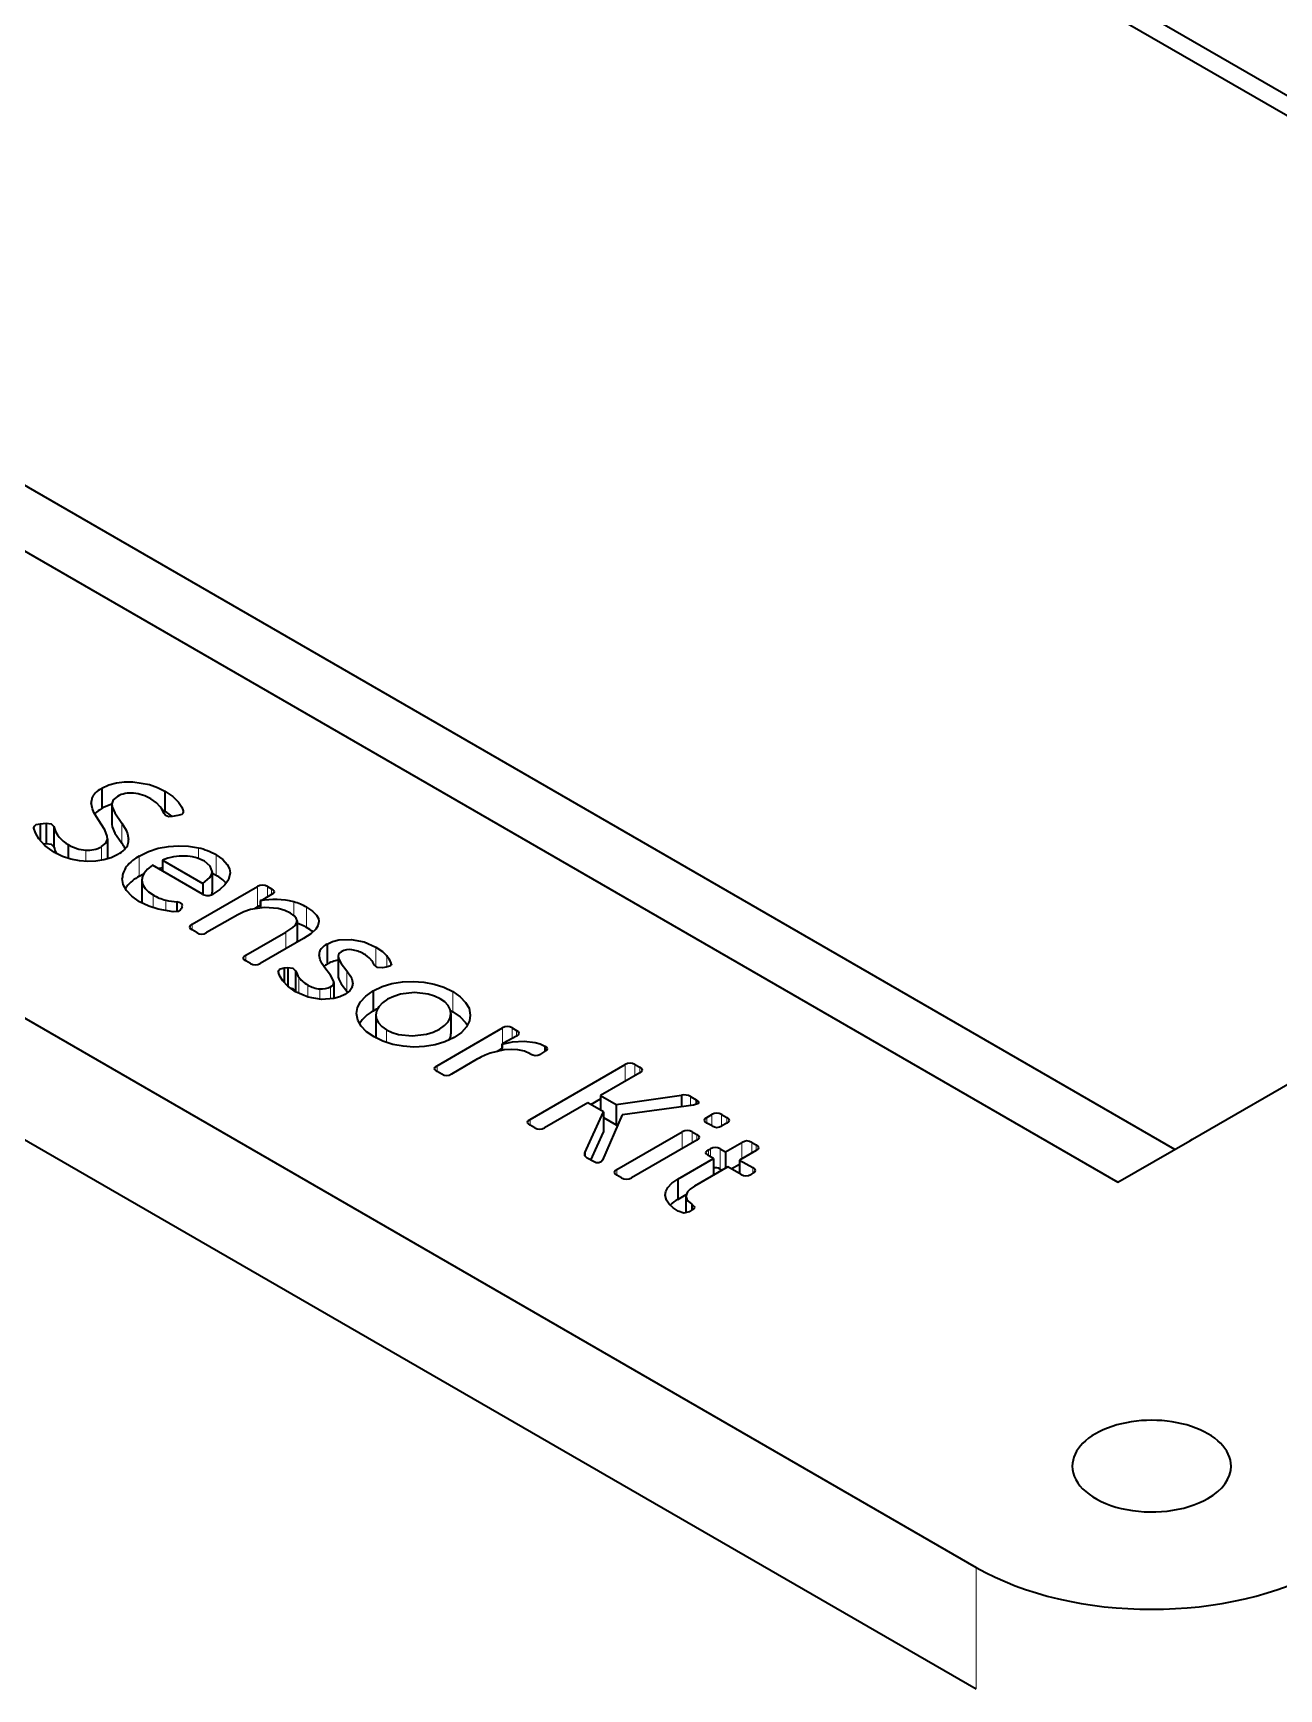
# Model space of a CAD drawing. Extents: x 46 to 852, y -144 to 729.
# Drawn here: x 618.19 to 643.3, y 589.55 to 622.92 of the extents above; entities that cross this region are included whole.
import ezdxf

# ---------------------------------------------------------------- set-up
doc = ezdxf.new("R2010")
doc.units = 0

msp = doc.modelspace()

# ---------------------------------------------------------------- linework, layer by layer
at = {"color": 7, "lineweight": 35}
for p, q in [((660.731, 611.695), (624.835, 632.419)), ((660.377, 611.491), (624.835, 632.011)), ((641.203, 600.421), (605.662, 620.941)), ((604.161, 620.484), (640.057, 599.759)), ((590.702, 618.841), (637.201, 591.995)), ((590.702, 616.391), (637.201, 589.545)), ((641.557, 600.625), (660.731, 611.695))]:
    msp.add_line(p, q, dxfattribs=at)
at = {"color": 7, "lineweight": 13, "ltscale": 0.004723}
msp.add_line((619.377, 607.5), (619.377, 607.311), dxfattribs=at)
at = {"color": 7, "lineweight": 35, "ltscale": 0.010205}
for p, q in [((619.575, 607.7), (619.575, 607.292)), ((619.689, 606.68), (619.689, 606.272)), ((620.383, 605.847), (620.383, 605.439)), ((625.099, 603.127), (625.099, 602.719))]:
    msp.add_line(p, q, dxfattribs=at)
at = {"color": 7, "lineweight": 35, "ltscale": 0.010207}
for p, q in [((620.847, 607.643), (620.847, 607.235)), ((619.778, 607.388), (619.778, 606.98)), ((618.455, 606.996), (618.455, 606.587)), ((618.608, 606.928), (618.608, 606.52)), ((621.801, 606.016), (621.801, 605.608)), ((623.511, 605.027), (623.511, 604.618)), ((624.116, 604.56), (624.116, 604.152)), ((624.336, 604.315), (624.336, 603.907)), ((623.481, 604.018), (623.481, 603.609)), ((625.044, 603.617), (625.044, 603.208)), ((626.612, 603.159), (626.612, 602.751)), ((629.689, 601.177), (629.689, 600.768)), ((629.944, 601.323), (629.944, 600.915)), ((631.186, 599.822), (631.186, 599.413))]:
    msp.add_line(p, q, dxfattribs=at)
at = {"color": 7, "lineweight": 13, "ltscale": 0.010207}
for p, q in [((619.778, 607.386), (619.778, 606.978)), ((621.88, 606.356), (621.88, 605.948)), ((622.715, 605.718), (622.715, 605.31)), ((623.703, 605.304), (623.703, 604.895)), ((624.337, 604.299), (624.337, 603.891)), ((624.516, 604.018), (624.516, 603.61)), ((626.648, 603.603), (626.648, 603.195)), ((632.039, 600.432), (632.039, 600.023))]:
    msp.add_line(p, q, dxfattribs=at)
at = {"color": 7, "lineweight": 35, "ltscale": 0.00149}
msp.add_line((620.795, 607.264), (620.847, 607.235), dxfattribs=at)
at = {"color": 7, "lineweight": 35, "ltscale": 0.000492698}
msp.add_line((621.215, 607.244), (621.218, 607.225), dxfattribs=at)
at = {"color": 7, "lineweight": 35, "ltscale": 0.000924683}
msp.add_line((621.215, 607.244), (621.215, 607.207), dxfattribs=at)
at = {"color": 7, "lineweight": 35, "ltscale": 0.000152657}
msp.add_line((618.207, 606.897), (618.207, 606.903), dxfattribs=at)
at = {"color": 7, "lineweight": 35, "ltscale": 0.003078}
msp.add_line((618.333, 606.983), (618.455, 606.996), dxfattribs=at)
at = {"color": 7, "lineweight": 35, "ltscale": 0.008472}
msp.add_line((618.333, 606.983), (618.333, 606.644), dxfattribs=at)
at = {"color": 7, "lineweight": 13, "ltscale": 0.010205}
for p, q in [((619.977, 607), (619.977, 606.592)), ((619.689, 606.677), (619.689, 606.269)), ((620.329, 606.335), (620.329, 605.927))]:
    msp.add_line(p, q, dxfattribs=at)
at = {"color": 7, "lineweight": 35, "ltscale": 0.002956}
msp.add_line((621.11, 607.149), (620.994, 607.13), dxfattribs=at)
at = {"color": 7, "lineweight": 35, "ltscale": 0.001651}
msp.add_line((618.39, 606.581), (618.455, 606.587), dxfattribs=at)
at = {"color": 7, "lineweight": 35, "ltscale": 0.006973}
msp.add_line((618.898, 606.563), (618.898, 606.284), dxfattribs=at)
at = {"color": 7, "lineweight": 13, "ltscale": 0.00696}
msp.add_line((619.572, 606.524), (619.572, 606.245), dxfattribs=at)
at = {"color": 7, "lineweight": 13, "ltscale": 0.005299}
msp.add_line((621.522, 606.497), (621.522, 606.285), dxfattribs=at)
at = {"color": 7, "lineweight": 13, "ltscale": 0.005797}
msp.add_line((619.252, 606.455), (619.252, 606.223), dxfattribs=at)
at = {"color": 7, "lineweight": 35, "ltscale": 0.023418}
msp.add_line((620.799, 606.25), (621.611, 605.782), dxfattribs=at)
at = {"color": 7, "lineweight": 35, "ltscale": 0.005528}
msp.add_line((620.799, 606.25), (620.799, 606.029), dxfattribs=at)
at = {"color": 7, "lineweight": 35, "ltscale": 0.002484}
msp.add_line((620.329, 605.927), (620.417, 605.974), dxfattribs=at)
at = {"color": 7, "lineweight": 35, "ltscale": 0.029212}
msp.add_line((621.608, 605.563), (620.596, 606.147), dxfattribs=at)
at = {"color": 7, "lineweight": 35, "ltscale": 0.00228}
msp.add_line((620.711, 606.081), (620.8, 606.101), dxfattribs=at)
at = {"color": 7, "lineweight": 35, "ltscale": 0.000135838}
msp.add_line((621.801, 606.016), (621.801, 606.022), dxfattribs=at)
at = {"color": 7, "lineweight": 35, "ltscale": 0.002238}
msp.add_line((621.801, 605.99), (621.88, 605.948), dxfattribs=at)
at = {"color": 7, "lineweight": 35, "ltscale": 0.001154}
msp.add_line((620.049, 605.674), (620.075, 605.713), dxfattribs=at)
at = {"color": 7, "lineweight": 13, "ltscale": 0.006323}
msp.add_line((620.608, 605.549), (620.608, 605.296), dxfattribs=at)
at = {"color": 7, "lineweight": 35, "ltscale": 0.038018}
msp.add_line((621.398, 604.958), (622.715, 605.718), dxfattribs=at)
at = {"color": 7, "lineweight": 35, "ltscale": 0.005525}
msp.add_line((621.611, 605.782), (621.611, 605.561), dxfattribs=at)
at = {"color": 7, "lineweight": 35, "ltscale": 0.003888}
msp.add_line((622.996, 605.556), (622.861, 605.478), dxfattribs=at)
at = {"color": 7, "lineweight": 35, "ltscale": 0.002419}
for p, q in [((622.913, 605.718), (622.996, 605.67)), ((627.849, 602.868), (627.933, 602.82)), ((628.501, 602.391), (628.417, 602.343))]:
    msp.add_line(p, q, dxfattribs=at)
at = {"color": 7, "lineweight": 13, "ltscale": 0.005267}
for p, q in [((622.913, 605.718), (622.913, 605.508)), ((627.849, 602.868), (627.849, 602.658))]:
    msp.add_line(p, q, dxfattribs=at)
at = {"color": 7, "lineweight": 13, "ltscale": 0.002849}
for p, q in [((622.996, 605.67), (622.996, 605.556)), ((631.567, 600.722), (631.567, 600.608)), ((632.764, 600.511), (632.764, 600.397))]:
    msp.add_line(p, q, dxfattribs=at)
at = {"color": 7, "lineweight": 13, "ltscale": 0.005363}
msp.add_line((620.867, 605.446), (620.867, 605.232), dxfattribs=at)
at = {"color": 7, "lineweight": 35, "ltscale": 0.004929}
msp.add_line((621.09, 605.409), (621.09, 605.212), dxfattribs=at)
at = {"color": 7, "lineweight": 35, "ltscale": 0.001127}
msp.add_line((621.192, 605.312), (621.173, 605.271), dxfattribs=at)
at = {"color": 7, "lineweight": 35, "ltscale": 0.018058}
msp.add_line((622.314, 605.152), (621.688, 604.79), dxfattribs=at)
at = {"color": 7, "lineweight": 35, "ltscale": 0.001656}
msp.add_line((622.657, 605.277), (622.715, 605.31), dxfattribs=at)
at = {"color": 7, "lineweight": 35, "ltscale": 0.000829677}
msp.add_line((622.796, 605.447), (622.766, 605.433), dxfattribs=at)
at = {"color": 7, "lineweight": 35, "ltscale": 0.000176396}
for p, q in [((622.766, 605.433), (622.772, 605.43)), ((627.636, 602.545), (627.642, 602.542)), ((630.073, 601.118), (630.067, 601.114))]:
    msp.add_line(p, q, dxfattribs=at)
at = {"color": 7, "lineweight": 35, "ltscale": 0.003502}
msp.add_line((622.766, 605.433), (622.766, 605.293), dxfattribs=at)
at = {"color": 7, "lineweight": 35, "ltscale": 0.003398}
msp.add_line((622.772, 605.43), (622.772, 605.294), dxfattribs=at)
at = {"color": 7, "lineweight": 13, "ltscale": 0.006764}
msp.add_line((623.444, 605.41), (623.444, 605.139), dxfattribs=at)
at = {"color": 7, "lineweight": 13, "ltscale": 0.002855}
for p, q in [((621.398, 604.958), (621.398, 604.844)), ((622.479, 604.334), (622.479, 604.22)), ((628.208, 601.026), (628.208, 600.912)), ((632.171, 601.064), (632.171, 600.95)), ((629.959, 600.015), (629.959, 599.901)), ((632.695, 600.053), (632.695, 599.939))]:
    msp.add_line(p, q, dxfattribs=at)
at = {"color": 7, "lineweight": 35, "ltscale": 0.00268}
for p, q in [((621.491, 604.79), (621.398, 604.844)), ((631.474, 600.776), (631.567, 600.722)), ((630.052, 599.847), (629.959, 599.901))]:
    msp.add_line(p, q, dxfattribs=at)
at = {"color": 7, "lineweight": 35, "ltscale": 0.02324}
msp.add_line((622.479, 604.334), (623.284, 604.799), dxfattribs=at)
at = {"color": 7, "lineweight": 35, "ltscale": 0.025141}
msp.add_line((623.64, 604.669), (622.769, 604.167), dxfattribs=at)
at = {"color": 7, "lineweight": 13, "ltscale": 0.008382}
msp.add_line((623.284, 604.799), (623.284, 604.464), dxfattribs=at)
at = {"color": 7, "lineweight": 35, "ltscale": 0.000619834}
msp.add_line((623.508, 604.594), (623.511, 604.618), dxfattribs=at)
at = {"color": 7, "lineweight": 13, "ltscale": 0.009833}
msp.add_line((625.101, 604.496), (625.101, 604.103), dxfattribs=at)
at = {"color": 7, "lineweight": 35, "ltscale": 0.002678}
for p, q in [((622.571, 604.166), (622.479, 604.22)), ((626.427, 601.94), (626.334, 601.994))]:
    msp.add_line(p, q, dxfattribs=at)
at = {"color": 7, "lineweight": 13, "ltscale": 0.003336}
msp.add_line((623.965, 604.406), (623.965, 604.272), dxfattribs=at)
at = {"color": 7, "lineweight": 35, "ltscale": 0.000392338}
for p, q in [((624.336, 604.315), (624.337, 604.299)), ((624.336, 603.907), (624.337, 603.891))]:
    msp.add_line(p, q, dxfattribs=at)
at = {"color": 7, "lineweight": 13, "ltscale": 0.00565}
msp.add_line((625.321, 604.321), (625.321, 604.095), dxfattribs=at)
at = {"color": 7, "lineweight": 35, "ltscale": 0.001353}
msp.add_line((625.403, 604.187), (625.403, 604.133), dxfattribs=at)
at = {"color": 7, "lineweight": 35, "ltscale": 0.001804}
msp.add_line((623.251, 604.078), (623.323, 604.085), dxfattribs=at)
at = {"color": 7, "lineweight": 35, "ltscale": 0.007419}
msp.add_line((623.251, 604.078), (623.251, 603.781), dxfattribs=at)
at = {"color": 7, "lineweight": 35, "ltscale": 0.009373}
msp.add_line((623.323, 604.085), (623.323, 603.71), dxfattribs=at)
at = {"color": 7, "lineweight": 13, "ltscale": 0.008141}
msp.add_line((623.547, 603.89), (623.547, 603.564), dxfattribs=at)
at = {"color": 7, "lineweight": 35, "ltscale": 0.001816}
msp.add_line((625.304, 604.092), (625.232, 604.082), dxfattribs=at)
at = {"color": 7, "lineweight": 35, "ltscale": 0.000338319}
msp.add_line((623.481, 603.609), (623.486, 603.597), dxfattribs=at)
at = {"color": 7, "lineweight": 13, "ltscale": 0.006017}
msp.add_line((623.73, 603.733), (623.73, 603.492), dxfattribs=at)
at = {"color": 7, "lineweight": 13, "ltscale": 0.005234}
msp.add_line((623.968, 603.656), (623.968, 603.446), dxfattribs=at)
at = {"color": 7, "lineweight": 13, "ltscale": 0.006224}
msp.add_line((624.188, 603.7), (624.188, 603.451), dxfattribs=at)
at = {"color": 7, "lineweight": 35, "ltscale": 0.000437441}
msp.add_line((624.251, 603.785), (624.249, 603.802), dxfattribs=at)
at = {"color": 7, "lineweight": 35, "ltscale": 0.008096}
msp.add_line((624.251, 603.785), (624.251, 603.461), dxfattribs=at)
at = {"color": 7, "lineweight": 35, "ltscale": 0.000823179}
msp.add_line((624.516, 603.61), (624.536, 603.584), dxfattribs=at)
at = {"color": 7, "lineweight": 35, "ltscale": 0.001244}
msp.add_line((626.605, 603.219), (626.648, 603.195), dxfattribs=at)
at = {"color": 7, "lineweight": 13, "ltscale": 0.006436}
msp.add_line((625.313, 602.832), (625.313, 602.575), dxfattribs=at)
at = {"color": 7, "lineweight": 35, "ltscale": 0.038016}
for p, q in [((626.334, 602.108), (627.651, 602.868)), ((631.566, 600.608), (630.25, 599.848))]:
    msp.add_line(p, q, dxfattribs=at)
at = {"color": 7, "lineweight": 13, "ltscale": 0.007881}
msp.add_line((627.651, 602.868), (627.651, 602.553), dxfattribs=at)
at = {"color": 7, "lineweight": 13, "ltscale": 0.002847}
for p, q in [((627.933, 602.82), (627.933, 602.706)), ((630.417, 602.077), (630.417, 601.963)), ((631.773, 601.066), (631.773, 600.952)), ((631.803, 600.409), (631.803, 600.295))]:
    msp.add_line(p, q, dxfattribs=at)
at = {"color": 7, "lineweight": 35, "ltscale": 0.003178}
msp.add_line((627.636, 602.545), (627.636, 602.418), dxfattribs=at)
at = {"color": 7, "lineweight": 35, "ltscale": 0.003064}
msp.add_line((627.642, 602.542), (627.642, 602.419), dxfattribs=at)
at = {"color": 7, "lineweight": 35, "ltscale": 0.005007}
msp.add_line((627.932, 602.706), (627.759, 602.606), dxfattribs=at)
at = {"color": 7, "lineweight": 35, "ltscale": 0.002766}
msp.add_line((628.504, 602.504), (628.504, 602.393), dxfattribs=at)
at = {"color": 7, "lineweight": 35, "ltscale": 0.015204}
msp.add_line((627.151, 602.245), (626.624, 601.94), dxfattribs=at)
at = {"color": 7, "lineweight": 35, "ltscale": 0.002536}
msp.add_line((627.548, 602.401), (627.636, 602.452), dxfattribs=at)
at = {"color": 7, "lineweight": 13, "ltscale": 0.002856}
msp.add_line((626.334, 602.108), (626.334, 601.994), dxfattribs=at)
at = {"color": 7, "lineweight": 35, "ltscale": 0.055302}
msp.add_line((628.208, 601.026), (630.124, 602.132), dxfattribs=at)
at = {"color": 7, "lineweight": 35, "ltscale": 0.022814}
msp.add_line((630.417, 601.963), (629.627, 601.507), dxfattribs=at)
at = {"color": 7, "lineweight": 13, "ltscale": 0.008467}
msp.add_line((630.124, 602.132), (630.124, 601.794), dxfattribs=at)
at = {"color": 7, "lineweight": 35, "ltscale": 0.002771}
for p, q in [((630.321, 602.132), (630.417, 602.077)), ((628.304, 600.857), (628.208, 600.912))]:
    msp.add_line(p, q, dxfattribs=at)
at = {"color": 7, "lineweight": 13, "ltscale": 0.005618}
msp.add_line((630.321, 602.132), (630.321, 601.908), dxfattribs=at)
at = {"color": 7, "lineweight": 35, "ltscale": 0.009163}
for p, q in [((629.627, 601.507), (629.944, 601.323)), ((629.689, 601.177), (629.372, 601.36))]:
    msp.add_line(p, q, dxfattribs=at)
at = {"color": 7, "lineweight": 35, "ltscale": 0.007349}
for p, q in [((629.627, 601.507), (629.627, 601.213)), ((629.689, 601.062), (629.944, 600.915))]:
    msp.add_line(p, q, dxfattribs=at)
at = {"color": 7, "lineweight": 35, "ltscale": 0.033264}
msp.add_line((629.944, 601.323), (631.261, 601.514), dxfattribs=at)
at = {"color": 7, "lineweight": 35, "ltscale": 0.005876}
msp.add_line((631.261, 601.514), (631.261, 601.279), dxfattribs=at)
at = {"color": 7, "lineweight": 35, "ltscale": 0.0032}
msp.add_line((631.443, 601.484), (631.554, 601.42), dxfattribs=at)
at = {"color": 7, "lineweight": 13, "ltscale": 0.004526}
msp.add_line((631.443, 601.484), (631.443, 601.303), dxfattribs=at)
at = {"color": 7, "lineweight": 35, "ltscale": 0.02514}
msp.add_line((629.372, 601.36), (628.501, 600.857), dxfattribs=at)
at = {"color": 7, "lineweight": 35, "ltscale": 0.022621}
msp.add_line((629.312, 600.354), (629.689, 601.177), dxfattribs=at)
at = {"color": 7, "lineweight": 35, "ltscale": 0.00561}
msp.add_line((629.432, 601.325), (629.627, 601.437), dxfattribs=at)
at = {"color": 7, "lineweight": 35, "ltscale": 0.036098}
msp.add_line((631.504, 601.311), (630.073, 601.118), dxfattribs=at)
at = {"color": 7, "lineweight": 35, "ltscale": 0.002432}
msp.add_line((631.554, 601.42), (631.554, 601.323), dxfattribs=at)
at = {"color": 7, "lineweight": 35, "ltscale": 0.02484}
msp.add_line((630.067, 601.114), (629.665, 600.205), dxfattribs=at)
at = {"color": 7, "lineweight": 35, "ltscale": 0.000934163}
msp.add_line((629.944, 600.915), (629.981, 600.921), dxfattribs=at)
at = {"color": 7, "lineweight": 35, "ltscale": 0.002855}
for p, q in [((631.773, 601.066), (631.872, 601.123)), ((632.171, 600.95), (632.072, 600.893))]:
    msp.add_line(p, q, dxfattribs=at)
at = {"color": 7, "lineweight": 35, "ltscale": 0.00294}
for p, q in [((631.875, 600.893), (631.773, 600.952)), ((632.069, 601.123), (632.171, 601.064))]:
    msp.add_line(p, q, dxfattribs=at)
at = {"color": 7, "lineweight": 13, "ltscale": 0.005704}
msp.add_line((631.872, 601.123), (631.872, 600.895), dxfattribs=at)
at = {"color": 7, "lineweight": 13, "ltscale": 0.005795}
msp.add_line((632.069, 601.123), (632.069, 600.891), dxfattribs=at)
at = {"color": 7, "lineweight": 35, "ltscale": 0.015474}
msp.add_line((629.431, 600.206), (629.689, 600.768), dxfattribs=at)
at = {"color": 7, "lineweight": 35, "ltscale": 0.038017}
msp.add_line((629.959, 600.015), (631.276, 600.776), dxfattribs=at)
at = {"color": 7, "lineweight": 13, "ltscale": 0.008383}
msp.add_line((631.276, 600.776), (631.276, 600.44), dxfattribs=at)
at = {"color": 7, "lineweight": 13, "ltscale": 0.005527}
msp.add_line((631.474, 600.776), (631.474, 600.554), dxfattribs=at)
at = {"color": 7, "lineweight": 35, "ltscale": 0.009592}
for p, q in [((632.147, 600.369), (632.479, 600.561)), ((632.764, 600.397), (632.431, 600.205))]:
    msp.add_line(p, q, dxfattribs=at)
at = {"color": 7, "lineweight": 13, "ltscale": 0.008206}
msp.add_line((632.479, 600.561), (632.479, 600.233), dxfattribs=at)
at = {"color": 7, "lineweight": 35, "ltscale": 0.00251}
msp.add_line((632.677, 600.561), (632.764, 600.511), dxfattribs=at)
at = {"color": 7, "lineweight": 13, "ltscale": 0.005357}
msp.add_line((632.677, 600.561), (632.677, 600.347), dxfattribs=at)
at = {"color": 7, "lineweight": 35, "ltscale": 0.04179}
msp.add_line((640.057, 599.759), (641.504, 600.595), dxfattribs=at)
at = {"color": 7, "lineweight": 35, "ltscale": 0.001515}
msp.add_line((641.504, 600.595), (641.557, 600.625), dxfattribs=at)
at = {"color": 7, "lineweight": 35, "ltscale": 0.001601}
msp.add_line((629.312, 600.354), (629.312, 600.29), dxfattribs=at)
at = {"color": 7, "lineweight": 35, "ltscale": 0.003543}
msp.add_line((629.483, 600.176), (629.36, 600.247), dxfattribs=at)
at = {"color": 7, "lineweight": 35, "ltscale": 0.020745}
msp.add_line((631.186, 599.822), (631.905, 600.236), dxfattribs=at)
at = {"color": 7, "lineweight": 35, "ltscale": 0.003023}
msp.add_line((631.905, 600.236), (631.8, 600.297), dxfattribs=at)
at = {"color": 7, "lineweight": 35, "ltscale": 0.001125}
for p, q in [((631.803, 600.409), (631.842, 600.432)), ((632.695, 599.939), (632.656, 599.917))]:
    msp.add_line(p, q, dxfattribs=at)
at = {"color": 7, "lineweight": 13, "ltscale": 0.003973}
msp.add_line((631.842, 600.432), (631.842, 600.273), dxfattribs=at)
at = {"color": 7, "lineweight": 35, "ltscale": 0.008383}
msp.add_line((631.905, 600.236), (631.905, 599.901), dxfattribs=at)
at = {"color": 7, "lineweight": 35, "ltscale": 0.003115}
msp.add_line((632.039, 600.432), (632.147, 600.369), dxfattribs=at)
at = {"color": 7, "lineweight": 35, "ltscale": 0.008206}
msp.add_line((632.147, 600.369), (632.147, 600.041), dxfattribs=at)
at = {"color": 7, "lineweight": 35, "ltscale": 0.007603}
msp.add_line((632.431, 600.205), (632.695, 600.053), dxfattribs=at)
at = {"color": 7, "lineweight": 35, "ltscale": 0.006821}
msp.add_line((632.431, 600.205), (632.431, 599.932), dxfattribs=at)
at = {"color": 7, "lineweight": 35, "ltscale": 0.019445}
msp.add_line((632.195, 600.069), (631.522, 599.68), dxfattribs=at)
at = {"color": 7, "lineweight": 35, "ltscale": 0.001115}
msp.add_line((632.039, 600.023), (632.078, 600.001), dxfattribs=at)
at = {"color": 7, "lineweight": 35, "ltscale": 0.007693}
msp.add_line((632.462, 599.915), (632.195, 600.069), dxfattribs=at)
at = {"color": 7, "lineweight": 35, "ltscale": 0.004822}
msp.add_line((632.264, 600.029), (632.431, 600.125), dxfattribs=at)
at = {"color": 7, "lineweight": 35, "ltscale": 0.004794}
msp.add_line((631.186, 599.413), (631.352, 599.509), dxfattribs=at)
at = {"color": 7, "lineweight": 35, "ltscale": 0.008459}
msp.add_line((631.348, 599.478), (631.348, 599.14), dxfattribs=at)
at = {"color": 7, "lineweight": 35, "ltscale": 0.001813}
msp.add_line((631.474, 599.199), (631.411, 599.163), dxfattribs=at)
at = {"color": 7, "lineweight": 35, "ltscale": 0.003024}
msp.add_line((631.468, 599.317), (631.468, 599.196), dxfattribs=at)
at = {"color": 7, "lineweight": 13, "ltscale": 0.061237}
msp.add_line((637.201, 589.545), (637.201, 591.995), dxfattribs=at)
at = {"color": 7, "lineweight": 35}
for points in [[(619.575, 607.7), (619.716, 607.767), (619.87, 607.81), (620.032, 607.832), (620.199, 607.833), (620.536, 607.775), (620.697, 607.718), (620.847, 607.643)], [(619.889, 607.536), (619.805, 607.466), (619.778, 607.386)], [(620.754, 607.329), (620.68, 607.409), (620.566, 607.488)], [(620.847, 607.643), (621.007, 607.532), (621.12, 607.421), (621.187, 607.321), (621.215, 607.244)], [(619.502, 607.071), (619.415, 607.215), (619.385, 607.287), (619.363, 607.409)], [(619.778, 607.386), (619.786, 607.328), (619.84, 607.204), (619.977, 607)], [(620.994, 607.13), (620.929, 607.126), (620.861, 607.151), (620.832, 607.192)], [(621.218, 607.225), (621.206, 607.192), (621.185, 607.174), (621.11, 607.149)], [(618.207, 606.903), (618.216, 606.938), (618.253, 606.967), (618.333, 606.983)], [(618.623, 606.404), (618.431, 606.541), (618.307, 606.678), (618.237, 606.802), (618.207, 606.897)], [(618.455, 606.996), (618.555, 606.983), (618.608, 606.928)], [(619.689, 606.677), (619.683, 606.737), (619.633, 606.863), (619.502, 607.071)], [(619.778, 606.978), (619.786, 606.92), (619.84, 606.795), (619.977, 606.592)], [(619.977, 607), (620.066, 606.857), (620.096, 606.785), (620.116, 606.666)], [(618.455, 606.587), (618.555, 606.575), (618.608, 606.52)], [(619.572, 606.524), (619.659, 606.596), (619.689, 606.677)], [(620.329, 606.335), (620.516, 606.426), (620.714, 606.49), (620.918, 606.529), (621.123, 606.543), (621.324, 606.532), (621.522, 606.497)], [(619.895, 606.365), (619.762, 606.301), (619.615, 606.255), (619.458, 606.228), (619.294, 606.221), (619.124, 606.235), (618.954, 606.269), (618.785, 606.325), (618.623, 606.404)], [(621.801, 606.022), (621.76, 606.133), (621.646, 606.228)], [(621.88, 606.356), (622.014, 606.263), (622.105, 606.164), (622.148, 606.079), (622.162, 605.993)], [(620.338, 605.414), (620.182, 605.522), (620.073, 605.638), (620.009, 605.758), (619.988, 605.88)], [(620.596, 606.147), (620.495, 606.071), (620.428, 605.991), (620.394, 605.919), (620.383, 605.847)], [(620.383, 605.847), (620.402, 605.753), (620.447, 605.679), (620.517, 605.611), (620.608, 605.549)], [(621.611, 605.782), (621.753, 605.899), (621.789, 605.957), (621.801, 606.016)], [(622.162, 605.993), (622.128, 605.857), (622.058, 605.755), (621.952, 605.657), (621.811, 605.563)], [(622.996, 605.67), (623.031, 605.645), (623.04, 605.632), (623.046, 605.613)], [(623.046, 605.613), (623.04, 605.594), (623.03, 605.581), (622.996, 605.556)], [(621.012, 605.212), (620.708, 605.266), (620.524, 605.326), (620.338, 605.414)], [(621.173, 605.271), (621.152, 605.24), (621.117, 605.219), (621.012, 605.212)], [(623.38, 605.183), (623.262, 605.238), (623.132, 605.275), (622.854, 605.299), (622.571, 605.257), (622.437, 605.212), (622.314, 605.152)], [(623.511, 605.027), (623.496, 605.081), (623.453, 605.131), (623.38, 605.183)], [(623.703, 605.304), (623.824, 605.222), (623.905, 605.14), (623.941, 605.077), (623.952, 605.014)], [(621.348, 604.901), (621.354, 604.92), (621.364, 604.933), (621.398, 604.958)], [(621.398, 604.844), (621.364, 604.869), (621.354, 604.882), (621.348, 604.901)], [(623.284, 604.799), (623.423, 604.891), (623.472, 604.937), (623.502, 604.984), (623.511, 605.027)], [(623.952, 605.014), (623.931, 604.927), (623.888, 604.862), (623.787, 604.767), (623.64, 604.669)], [(624.116, 604.56), (624.228, 604.613), (624.35, 604.645), (624.604, 604.655), (624.861, 604.602), (625.101, 604.496)], [(625.101, 604.496), (625.235, 604.407), (625.321, 604.321)], [(622.429, 604.277), (622.434, 604.296), (622.444, 604.309), (622.479, 604.334)], [(622.479, 604.22), (622.444, 604.245), (622.434, 604.258), (622.429, 604.277)], [(624.071, 604.083), (624.014, 604.162), (623.974, 604.243), (623.956, 604.341)], [(624.401, 604.403), (624.356, 604.367), (624.336, 604.315)], [(624.337, 604.299), (624.35, 604.258), (624.4, 604.168), (624.516, 604.018)], [(625.412, 604.158), (625.409, 604.141), (625.397, 604.127), (625.375, 604.112), (625.304, 604.092)], [(623.132, 604.009), (623.135, 604.023), (623.155, 604.047), (623.18, 604.06), (623.251, 604.078)], [(623.481, 603.6), (623.323, 603.71), (623.222, 603.816), (623.164, 603.912), (623.137, 603.988)], [(623.323, 604.085), (623.426, 604.074), (623.481, 604.018)], [(624.249, 603.802), (624.186, 603.934), (624.071, 604.083)], [(624.337, 603.891), (624.35, 603.85), (624.4, 603.76), (624.516, 603.61)], [(624.516, 604.018), (624.589, 603.913), (624.614, 603.86), (624.635, 603.761)], [(625.232, 604.082), (625.133, 604.086), (625.068, 604.139)], [(623.362, 603.678), (623.426, 603.666), (623.481, 603.609)], [(624.472, 603.542), (624.37, 603.495), (624.255, 603.462), (624.002, 603.444), (623.737, 603.49), (623.481, 603.6)], [(624.625, 603.698), (624.575, 603.618), (624.472, 603.542)], [(624.711, 603.16), (624.731, 603.279), (624.789, 603.395), (624.894, 603.511), (625.044, 603.617)], [(625.044, 603.617), (625.225, 603.702), (625.424, 603.762), (625.635, 603.797), (625.849, 603.807), (626.063, 603.792), (626.271, 603.753), (626.468, 603.69), (626.648, 603.603)], [(626.397, 603.458), (626.282, 603.512), (626.154, 603.551), (625.878, 603.581), (625.595, 603.548), (625.46, 603.506), (625.337, 603.447)], [(626.648, 603.603), (626.799, 603.499), (626.909, 603.385), (626.977, 603.265), (627.003, 603.127)], [(625.062, 602.687), (624.912, 602.791), (624.803, 602.906), (624.736, 603.026), (624.711, 603.16)], [(625.337, 603.447), (625.233, 603.375), (625.159, 603.296), (625.115, 603.214), (625.099, 603.127)], [(626.379, 602.846), (626.481, 602.917), (626.554, 602.994), (626.598, 603.075), (626.612, 603.159)], [(626.612, 603.159), (626.599, 603.24), (626.558, 603.318), (626.491, 603.392), (626.397, 603.458)], [(626.648, 603.195), (626.799, 603.091), (626.909, 602.977), (626.945, 602.923)], [(625.099, 603.127), (625.112, 603.048), (625.152, 602.972), (625.219, 602.898), (625.313, 602.832)], [(625.313, 602.832), (625.428, 602.778), (625.556, 602.739), (625.834, 602.708), (626.118, 602.742), (626.254, 602.786), (626.379, 602.846)], [(627.003, 603.127), (626.984, 603.009), (626.927, 602.894), (626.823, 602.779), (626.675, 602.674)], [(627.933, 602.82), (627.967, 602.795), (627.976, 602.782), (627.982, 602.763)], [(626.675, 602.674), (626.492, 602.588), (626.292, 602.528), (626.081, 602.493), (625.866, 602.484), (625.65, 602.499), (625.441, 602.537), (625.242, 602.6), (625.062, 602.687)], [(627.759, 602.606), (627.672, 602.562), (627.636, 602.545)], [(627.642, 602.542), (627.856, 602.588), (628.086, 602.601), (628.31, 602.576), (628.412, 602.547), (628.504, 602.504)], [(627.982, 602.763), (627.976, 602.744), (627.967, 602.731), (627.932, 602.706)], [(628.504, 602.504), (628.537, 602.479), (628.546, 602.467), (628.551, 602.449)], [(628.211, 602.349), (628.093, 602.4), (627.962, 602.428), (627.824, 602.435), (627.682, 602.425), (627.401, 602.358)], [(628.551, 602.449), (628.546, 602.43), (628.536, 602.417), (628.501, 602.391)], [(626.284, 602.051), (626.29, 602.07), (626.3, 602.083), (626.334, 602.108)], [(626.334, 601.994), (626.3, 602.019), (626.29, 602.032), (626.284, 602.051)], [(630.417, 602.077), (630.451, 602.052), (630.461, 602.039), (630.466, 602.02)], [(630.466, 602.02), (630.461, 602.001), (630.451, 601.988), (630.417, 601.963)], [(631.602, 601.367), (631.599, 601.355), (631.582, 601.336), (631.504, 601.311)], [(631.554, 601.42), (631.587, 601.396), (631.597, 601.384), (631.602, 601.367)], [(628.158, 600.969), (628.164, 600.988), (628.174, 601.001), (628.208, 601.026)], [(628.208, 600.912), (628.173, 600.938), (628.164, 600.95), (628.158, 600.969)], [(631.724, 601.009), (631.729, 601.028), (631.739, 601.04), (631.773, 601.066)], [(631.773, 600.952), (631.739, 600.977), (631.729, 600.99), (631.724, 601.009)], [(632.171, 601.064), (632.205, 601.039), (632.215, 601.026), (632.221, 601.007)], [(632.221, 601.007), (632.215, 600.988), (632.205, 600.975), (632.171, 600.95)], [(631.616, 600.665), (631.61, 600.646), (631.601, 600.633), (631.566, 600.608)], [(631.567, 600.722), (631.601, 600.697), (631.61, 600.684), (631.616, 600.665)], [(632.764, 600.511), (632.798, 600.486), (632.808, 600.473), (632.813, 600.454)], [(629.665, 600.205), (629.639, 600.167), (629.595, 600.149), (629.541, 600.152), (629.483, 600.176)], [(631.753, 600.352), (631.758, 600.371), (631.768, 600.384), (631.803, 600.409)], [(631.8, 600.297), (631.767, 600.321), (631.758, 600.333), (631.753, 600.352)], [(632.813, 600.454), (632.808, 600.435), (632.798, 600.422), (632.764, 600.397)], [(629.91, 599.958), (629.915, 599.977), (629.925, 599.99), (629.959, 600.015)], [(629.959, 599.901), (629.925, 599.926), (629.915, 599.939), (629.91, 599.958)], [(630.932, 599.5), (630.945, 599.575), (630.984, 599.651), (631.064, 599.737), (631.186, 599.822)], [(632.695, 600.053), (632.729, 600.028), (632.739, 600.015), (632.744, 599.996)], [(632.744, 599.996), (632.739, 599.977), (632.729, 599.964), (632.695, 599.939)], [(631.192, 599.175), (631.09, 599.244), (631.009, 599.319), (630.956, 599.398), (630.932, 599.5)], [(631.522, 599.68), (631.432, 599.619), (631.378, 599.562), (631.348, 599.478)], [(631.348, 599.478), (631.364, 599.418), (631.393, 599.379), (631.468, 599.317)], [(631.411, 599.163), (631.307, 599.138), (631.192, 599.175)], [(631.468, 599.317), (631.516, 599.272), (631.523, 599.252)], [(631.523, 599.252), (631.518, 599.235), (631.508, 599.224), (631.474, 599.199)]]:
    msp.add_lwpolyline(points, dxfattribs=at)
for centre, radius, start, end in [((619.652, 607.41), 0.289, 161.8916, 180.1584), ((620.147, 607.062), 0.541, 82.9073, 118.5191), ((620.141, 606.761), 0.842, 59.7326, 85.0336), ((619.852, 606.78), 0.582, 118.4273, 136.2615), ((620.034, 606.498), 0.918, 106.235, 120.0487), ((619.996, 606.804), 0.922, 24.9065, 34.6822), ((620.322, 606.312), 1.062, 50.4461, 60.3618), ((619.172, 607.082), 0.585, 195.284, 242.2212), ((619.111, 606.644), 0.518, 193.8951, 210.451), ((619.302, 607.242), 0.789, 239.2573, 266.3285), ((619.3, 607.015), 0.562, 265.0552, 298.931), ((619.103, 605.946), 1.087, 29.5675, 36.4152), ((619.812, 606.666), 0.304, 341.5411, 0.1349), ((621.214, 605.186), 1.346, 60.3277, 76.7437), ((620.72, 605.609), 0.824, 118.2619, 141.569), ((621.217, 605.257), 1.077, 88.1645, 112.7918), ((621.241, 605.491), 0.842, 61.1736, 89.2742), ((620.389, 605.87), 0.401, 141.4329, 178.6463), ((620.72, 605.201), 0.824, 118.2619, 141.569), ((621.536, 605.308), 0.726, 41.1117, 61.7188), ((621.076, 606.348), 0.926, 239.6509, 256.9509), ((621.703, 605.734), 0.197, 240.8582, 272.2091), ((621.714, 605.741), 0.203, 269.043, 298.5089), ((621.647, 605.609), 0.153, 338.4906, 359.6682), ((622.814, 605.563), 0.184, 57.5579, 122.4421), ((620.614, 605.439), 0.232, 180.0306, 193.1847), ((621.248, 607.023), 1.622, 256.4237, 264.4136), ((621.135, 605.342), 0.0636, 331.8848, 358.081), ((622.827, 605.119), 0.222, 106.0937, 120.4395), ((623.063, 603.978), 1.481, 75.113, 101.3565), ((622.628, 605.887), 0.471, 290.9375, 299.7666), ((623.192, 604.429), 1.012, 59.6939, 75.5754), ((623.18, 603.997), 1.039, 59.8304, 71.4186), ((623.247, 604.086), 0.928, 50.8178, 60.636), ((621.589, 604.946), 0.184, 237.6269, 302.4698), ((622.67, 604.322), 0.184, 237.6269, 302.4698), ((624.188, 604.341), 0.233, 163.9063, 180.1018), ((624.401, 603.651), 0.576, 119.6004, 127.4077), ((624.47, 603.536), 0.711, 100.9147, 119.9002), ((624.567, 604.107), 0.34, 81.5204, 119.3616), ((624.545, 603.851), 0.597, 59.7437, 83.0609), ((624.608, 603.906), 0.518, 40.6103, 62.5972), ((624.483, 603.833), 0.66, 27.6178, 38.4257), ((624.731, 603.862), 0.746, 25.7843, 37.8765), ((625.355, 604.156), 0.0577, 2.3747, 32.965), ((623.184, 604.01), 0.0521, 181.1469, 204.5709), ((624.248, 604.334), 0.829, 202.4596, 212.3963), ((624.022, 604.228), 0.575, 239.466, 264.5966), ((624.011, 604.017), 0.363, 263.1377, 299.127), ((624.419, 603.761), 0.215, 342.8986, 0.0472), ((625.378, 602.565), 0.724, 117.4564, 147.3027), ((625.597, 602.265), 1.094, 115.1455, 120.3806), ((627.75, 602.713), 0.184, 57.5579, 122.4421), ((625.342, 602.719), 0.243, 180.032, 193.5497), ((626.349, 602.753), 0.263, 331.0319, 359.4473), ((627.896, 600.93), 1.511, 109.0967, 119.519), ((628.319, 602.508), 0.192, 235.6369, 300.7567), ((630.222, 601.977), 0.184, 57.5991, 122.4009), ((626.525, 602.096), 0.184, 237.6269, 302.4698), ((631.314, 601.254), 0.265, 60.6069, 101.4418), ((631.971, 600.967), 0.184, 57.5991, 122.4009), ((628.402, 601.012), 0.184, 237.6269, 302.4698), ((631.974, 601.049), 0.184, 237.5302, 302.3731), ((631.375, 600.62), 0.184, 57.5579, 122.4421), ((632.578, 600.406), 0.184, 57.6269, 122.4698), ((629.38, 600.319), 0.0763, 152.6023, 178.6891), ((631.941, 600.276), 0.184, 57.5991, 122.4009), ((630.151, 600.003), 0.184, 237.6269, 302.4698), ((631.94, 599.866), 0.186, 57.752, 100.9178), ((632.557, 600.069), 0.181, 238.1976, 302.9826), ((631.521, 598.796), 0.702, 118.4998, 134.4642)]:
    msp.add_arc(centre, radius, start, end, dxfattribs=at)
for centre, major_axis, ratio, start_param, end_param in [((702.965, 599.168), (83.597, -8.291), 0.047112, 3.075802, 3.131167), ((541.281, 612.021), (78.829, -5.406), 0.047442, 6.212582, 6.270879), ((608.182, 601.734), (13.015, 3.617), 0.054717, 6.267979, 6.397606), ((638.312, 603.539), (14.353, -0.838), 0.094149, 2.99925, 3.120235), ((646.665, 604.18), (23.143, 0.205), 0.07925, 3.188305, 3.275293), ((602.369, 608.132), (21.881, -4.361), 0.056629, 6.218384, 6.294483), ((669.68, 606.663), (40.376, 6.352), 0.037857, 3.135634, 3.188407), ((640.737, 594.036), (1.6, 0), 0.57735, 0, 3.141593), ((640.737, 594.036), (1.6, 0), 0.57735, 3.141593, 5.497787), ((640.737, 594.036), (1.6, 0), 0.57735, 5.497787, 6.283185), ((640.737, 594.036), (5, 0), 0.57735, 3.926991, 5.497787)]:
    msp.add_ellipse(centre, major_axis=major_axis, ratio=ratio, start_param=start_param, end_param=end_param, dxfattribs=at)

doc.saveas('drawing.dxf')
